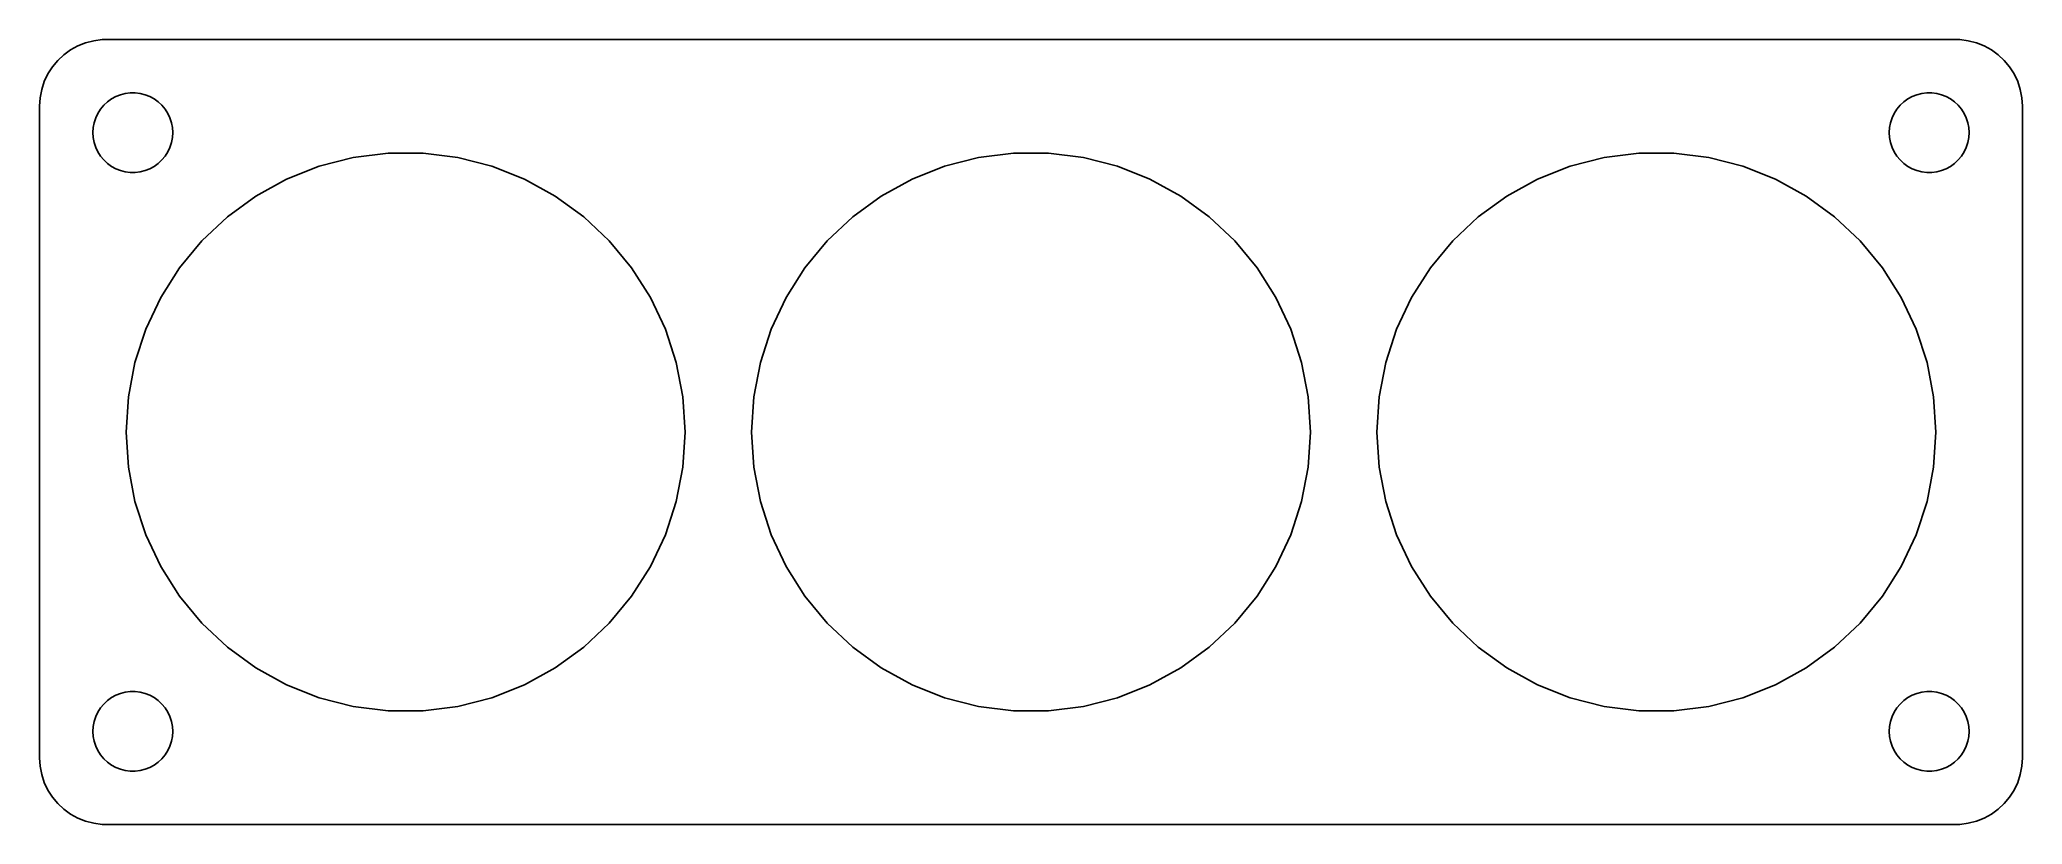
# Model space of a CAD drawing. Header units: metres. Extents: x -74 to 74, y -29 to 29.
import ezdxf

# ---------------------------------------------------------------- set-up
doc = ezdxf.new("R2010")
doc.units = ezdxf.units.M

msp = doc.modelspace()

# ---------------------------------------------------------------- linework, layer by layer
for p, q in [((-72.6871, 28.3526), (-73.1448, 27.9227)), ((-72.1791, 28.7216), (-72.6871, 28.3526)), ((-71.6289, 29.0241), (-72.1791, 28.7216)), ((-71.0451, 29.2553), (-71.6289, 29.0241)), ((-70.4369, 29.4114), (-71.0451, 29.2553)), ((-69.8139, 29.4901), (-70.4369, 29.4114)), ((69.8139, 29.4901), (-69.8139, 29.4901)), ((70.4369, 29.4114), (69.8139, 29.4901)), ((71.0451, 29.2553), (70.4369, 29.4114)), ((71.6289, 29.0241), (71.0451, 29.2553)), ((72.1791, 28.7216), (71.6289, 29.0241)), ((72.6871, 28.3526), (72.1791, 28.7216)), ((73.1448, 27.9227), (72.6871, 28.3526)), ((-73.8815, 26.9088), (-74.1489, 26.3406)), ((-73.5451, 27.4389), (-73.8815, 26.9088)), ((-73.1448, 27.9227), (-73.5451, 27.4389)), ((73.5451, 27.4389), (73.1448, 27.9227)), ((73.8815, 26.9088), (73.5451, 27.4389)), ((74.1489, 26.3406), (73.8815, 26.9088)), ((-74.3429, 25.7434), (-74.4606, 25.1267)), ((-74.1489, 26.3406), (-74.3429, 25.7434)), ((-68.7773, 25.2145), (-68.427, 25.3532)), ((-68.427, 25.3532), (-68.0621, 25.4469)), ((-68.0621, 25.4469), (-67.6884, 25.4941)), ((-67.6884, 25.4941), (-67.3116, 25.4941)), ((-67.3116, 25.4941), (-66.9379, 25.4469)), ((-66.9379, 25.4469), (-66.573, 25.3532)), ((-66.573, 25.3532), (-66.2227, 25.2145)), ((66.2227, 25.2145), (66.573, 25.3532)), ((66.573, 25.3532), (66.9379, 25.4469)), ((66.9379, 25.4469), (67.3116, 25.4941)), ((67.3116, 25.4941), (67.6884, 25.4941)), ((67.6884, 25.4941), (68.0621, 25.4469)), ((68.0621, 25.4469), (68.427, 25.3532)), ((68.427, 25.3532), (68.7773, 25.2145)), ((74.3429, 25.7434), (74.1489, 26.3406)), ((74.4606, 25.1267), (74.3429, 25.7434)), ((-74.4606, 25.1267), (-74.5, 24.5)), ((-74.5, 24.5), (-74.5, -24.5)), ((-70.2893, 23.6044), (-70.1289, 23.9453)), ((-70.1289, 23.9453), (-69.927, 24.2634)), ((-69.927, 24.2634), (-69.6869, 24.5536)), ((-69.6869, 24.5536), (-69.4123, 24.8115)), ((-69.4123, 24.8115), (-69.1075, 25.033)), ((-69.1075, 25.033), (-68.7773, 25.2145)), ((-66.2227, 25.2145), (-65.8925, 25.033)), ((-65.8925, 25.033), (-65.5877, 24.8115)), ((-65.5877, 24.8115), (-65.3131, 24.5536)), ((-65.3131, 24.5536), (-65.073, 24.2634)), ((-65.073, 24.2634), (-64.8711, 23.9453)), ((-64.8711, 23.9453), (-64.7107, 23.6044)), ((64.7107, 23.6044), (64.8711, 23.9453)), ((64.8711, 23.9453), (65.073, 24.2634)), ((65.073, 24.2634), (65.3131, 24.5536)), ((65.3131, 24.5536), (65.5877, 24.8115)), ((65.5877, 24.8115), (65.8925, 25.033)), ((65.8925, 25.033), (66.2227, 25.2145)), ((68.7773, 25.2145), (69.1075, 25.033)), ((69.1075, 25.033), (69.4123, 24.8115)), ((69.4123, 24.8115), (69.6869, 24.5536)), ((69.6869, 24.5536), (69.927, 24.2634)), ((69.927, 24.2634), (70.1289, 23.9453)), ((70.1289, 23.9453), (70.2893, 23.6044)), ((74.5, 24.5), (74.4606, 25.1267)), ((74.5, -24.5), (74.5, 24.5)), ((-70.5, 22.5), (-70.4763, 22.876)), ((-70.4763, 22.124), (-70.5, 22.5)), ((-70.4763, 22.876), (-70.4057, 23.2461)), ((-70.4057, 23.2461), (-70.2893, 23.6044)), ((-64.7107, 23.6044), (-64.5943, 23.2461)), ((-64.5943, 23.2461), (-64.5237, 22.876)), ((-64.5237, 22.876), (-64.5, 22.5)), ((-64.5, 22.5), (-64.5237, 22.124)), ((64.5, 22.5), (64.5237, 22.876)), ((64.5237, 22.124), (64.5, 22.5)), ((64.5237, 22.876), (64.5943, 23.2461)), ((64.5943, 23.2461), (64.7107, 23.6044)), ((70.2893, 23.6044), (70.4057, 23.2461)), ((70.4057, 23.2461), (70.4763, 22.876)), ((70.4763, 22.876), (70.5, 22.5)), ((70.5, 22.5), (70.4763, 22.124)), ((-70.4057, 21.7539), (-70.4763, 22.124)), ((-70.2893, 21.3956), (-70.4057, 21.7539)), ((-70.1289, 21.0547), (-70.2893, 21.3956)), ((-69.927, 20.7366), (-70.1289, 21.0547)), ((-64.8711, 21.0547), (-65.073, 20.7366)), ((-64.7107, 21.3956), (-64.8711, 21.0547)), ((-64.5943, 21.7539), (-64.7107, 21.3956)), ((-64.5237, 22.124), (-64.5943, 21.7539)), ((-50.935, 20.628), (-48.3186, 20.9586)), ((-48.3186, 20.9586), (-45.6814, 20.9586)), ((-45.6814, 20.9586), (-43.065, 20.628)), ((-3.935, 20.628), (-1.31859, 20.9586)), ((-1.31859, 20.9586), (1.31859, 20.9586)), ((1.31859, 20.9586), (3.935, 20.628)), ((43.065, 20.628), (45.6814, 20.9586)), ((45.6814, 20.9586), (48.3186, 20.9586)), ((48.3186, 20.9586), (50.935, 20.628)), ((64.5943, 21.7539), (64.5237, 22.124)), ((64.7107, 21.3956), (64.5943, 21.7539)), ((64.8711, 21.0547), (64.7107, 21.3956)), ((65.073, 20.7366), (64.8711, 21.0547)), ((70.1289, 21.0547), (69.927, 20.7366)), ((70.2893, 21.3956), (70.1289, 21.0547)), ((70.4057, 21.7539), (70.2893, 21.3956)), ((70.4763, 22.124), (70.4057, 21.7539)), ((-69.6869, 20.4464), (-69.927, 20.7366)), ((-69.4123, 20.1884), (-69.6869, 20.4464)), ((-69.1075, 19.967), (-69.4123, 20.1884)), ((-68.7773, 19.7855), (-69.1075, 19.967)), ((-68.427, 19.6468), (-68.7773, 19.7855)), ((-68.0621, 19.5531), (-68.427, 19.6468)), ((-67.6884, 19.5059), (-68.0621, 19.5531)), ((-67.3116, 19.5059), (-67.6884, 19.5059)), ((-66.9379, 19.5531), (-67.3116, 19.5059)), ((-66.573, 19.6468), (-66.9379, 19.5531)), ((-66.2227, 19.7855), (-66.573, 19.6468)), ((-65.8925, 19.967), (-66.2227, 19.7855)), ((-65.5877, 20.1884), (-65.8925, 19.967)), ((-65.3131, 20.4464), (-65.5877, 20.1884)), ((-65.073, 20.7366), (-65.3131, 20.4464)), ((-55.9414, 19.0014), (-53.4893, 19.9722)), ((-53.4893, 19.9722), (-50.935, 20.628)), ((-43.065, 20.628), (-40.5106, 19.9722)), ((-40.5106, 19.9722), (-38.0586, 19.0014)), ((-8.94136, 19.0014), (-6.48935, 19.9722)), ((-6.48935, 19.9722), (-3.935, 20.628)), ((3.935, 20.628), (6.48935, 19.9722)), ((6.48935, 19.9722), (8.94136, 19.0014)), ((38.0586, 19.0014), (40.5106, 19.9722)), ((40.5106, 19.9722), (43.065, 20.628)), ((50.935, 20.628), (53.4893, 19.9722)), ((53.4893, 19.9722), (55.9414, 19.0014)), ((65.3131, 20.4464), (65.073, 20.7366)), ((65.5877, 20.1884), (65.3131, 20.4464)), ((65.8925, 19.967), (65.5877, 20.1884)), ((66.2227, 19.7855), (65.8925, 19.967)), ((66.573, 19.6468), (66.2227, 19.7855)), ((66.9379, 19.5531), (66.573, 19.6468)), ((67.3116, 19.5059), (66.9379, 19.5531)), ((67.6884, 19.5059), (67.3116, 19.5059)), ((68.0621, 19.5531), (67.6884, 19.5059)), ((68.427, 19.6468), (68.0621, 19.5531)), ((68.7773, 19.7855), (68.427, 19.6468)), ((69.1075, 19.967), (68.7773, 19.7855)), ((69.4123, 20.1884), (69.1075, 19.967)), ((69.6869, 20.4464), (69.4123, 20.1884)), ((69.927, 20.7366), (69.6869, 20.4464)), ((-58.2523, 17.7309), (-55.9414, 19.0014)), ((-38.0586, 19.0014), (-35.7476, 17.7309)), ((-11.2523, 17.7309), (-8.94136, 19.0014)), ((8.94136, 19.0014), (11.2523, 17.7309)), ((35.7476, 17.7309), (38.0586, 19.0014)), ((55.9414, 19.0014), (58.2523, 17.7309)), ((-60.3859, 16.1808), (-58.2523, 17.7309)), ((-35.7476, 17.7309), (-33.6141, 16.1808)), ((-13.3859, 16.1808), (-11.2523, 17.7309)), ((11.2523, 17.7309), (13.3859, 16.1808)), ((33.6141, 16.1808), (35.7476, 17.7309)), ((58.2523, 17.7309), (60.3859, 16.1808)), ((-62.3083, 14.3755), (-60.3859, 16.1808)), ((-33.6141, 16.1808), (-31.6917, 14.3755)), ((-15.3083, 14.3755), (-13.3859, 16.1808)), ((13.3859, 16.1808), (15.3083, 14.3755)), ((31.6917, 14.3755), (33.6141, 16.1808)), ((60.3859, 16.1808), (62.3083, 14.3755)), ((-63.9893, 12.3435), (-62.3083, 14.3755)), ((-31.6917, 14.3755), (-30.0106, 12.3435)), ((-16.9893, 12.3435), (-15.3083, 14.3755)), ((15.3083, 14.3755), (16.9893, 12.3435)), ((30.0106, 12.3435), (31.6917, 14.3755)), ((62.3083, 14.3755), (63.9893, 12.3435)), ((-65.4024, 10.1168), (-63.9893, 12.3435)), ((-30.0106, 12.3435), (-28.5975, 10.1168)), ((-18.4024, 10.1168), (-16.9893, 12.3435)), ((16.9893, 12.3435), (18.4024, 10.1168)), ((28.5975, 10.1168), (30.0106, 12.3435)), ((63.9893, 12.3435), (65.4024, 10.1168)), ((-66.5253, 7.73061), (-65.4024, 10.1168)), ((-28.5975, 10.1168), (-27.4747, 7.73061)), ((-19.5253, 7.73061), (-18.4024, 10.1168)), ((18.4024, 10.1168), (19.5253, 7.73061)), ((27.4747, 7.73061), (28.5975, 10.1168)), ((65.4024, 10.1168), (66.5253, 7.73061)), ((-67.3402, 5.22247), (-66.5253, 7.73061)), ((-27.4747, 7.73061), (-26.6597, 5.22247)), ((-20.3402, 5.22247), (-19.5253, 7.73061)), ((19.5253, 7.73061), (20.3402, 5.22247)), ((26.6597, 5.22247), (27.4747, 7.73061)), ((66.5253, 7.73061), (67.3402, 5.22247)), ((-67.8344, 2.63199), (-67.3402, 5.22247)), ((-26.6597, 5.22247), (-26.1656, 2.63199)), ((-20.8344, 2.63199), (-20.3402, 5.22247)), ((20.3402, 5.22247), (20.8344, 2.63199)), ((26.1656, 2.63199), (26.6597, 5.22247)), ((67.3402, 5.22247), (67.8344, 2.63199)), ((-68, 0), (-67.8344, 2.63199)), ((-26.1656, 2.63199), (-26, 0)), ((-21, 0), (-20.8344, 2.63199)), ((20.8344, 2.63199), (21, 0)), ((26, 0), (26.1656, 2.63199)), ((67.8344, 2.63199), (68, 0)), ((-67.8344, -2.63199), (-68, 0)), ((-26, 0), (-26.1656, -2.63199)), ((-20.8344, -2.63199), (-21, 0)), ((21, 0), (20.8344, -2.63199)), ((26.1656, -2.63199), (26, 0)), ((68, 0), (67.8344, -2.63199)), ((-67.3402, -5.22247), (-67.8344, -2.63199)), ((-26.1656, -2.63199), (-26.6597, -5.22247)), ((-20.3402, -5.22247), (-20.8344, -2.63199)), ((20.8344, -2.63199), (20.3402, -5.22247)), ((26.6597, -5.22247), (26.1656, -2.63199)), ((67.8344, -2.63199), (67.3402, -5.22247)), ((-66.5253, -7.73061), (-67.3402, -5.22247)), ((-26.6597, -5.22247), (-27.4747, -7.73061)), ((-19.5253, -7.73061), (-20.3402, -5.22247)), ((20.3402, -5.22247), (19.5253, -7.73061)), ((27.4747, -7.73061), (26.6597, -5.22247)), ((67.3402, -5.22247), (66.5253, -7.73061)), ((-65.4024, -10.1168), (-66.5253, -7.73061)), ((-27.4747, -7.73061), (-28.5975, -10.1168)), ((-18.4024, -10.1168), (-19.5253, -7.73061)), ((19.5253, -7.73061), (18.4024, -10.1168)), ((28.5975, -10.1168), (27.4747, -7.73061)), ((66.5253, -7.73061), (65.4024, -10.1168)), ((-63.9893, -12.3435), (-65.4024, -10.1168)), ((-28.5975, -10.1168), (-30.0106, -12.3435)), ((-16.9893, -12.3435), (-18.4024, -10.1168)), ((18.4024, -10.1168), (16.9893, -12.3435)), ((30.0106, -12.3435), (28.5975, -10.1168)), ((65.4024, -10.1168), (63.9893, -12.3435)), ((-62.3083, -14.3755), (-63.9893, -12.3435)), ((-30.0106, -12.3435), (-31.6917, -14.3755)), ((-15.3083, -14.3755), (-16.9893, -12.3435)), ((16.9893, -12.3435), (15.3083, -14.3755)), ((31.6917, -14.3755), (30.0106, -12.3435)), ((63.9893, -12.3435), (62.3083, -14.3755)), ((-60.3859, -16.1808), (-62.3083, -14.3755)), ((-31.6917, -14.3755), (-33.6141, -16.1808)), ((-13.3859, -16.1808), (-15.3083, -14.3755)), ((15.3083, -14.3755), (13.3859, -16.1808)), ((33.6141, -16.1808), (31.6917, -14.3755)), ((62.3083, -14.3755), (60.3859, -16.1808)), ((-58.2523, -17.7309), (-60.3859, -16.1808)), ((-33.6141, -16.1808), (-35.7476, -17.7309)), ((-11.2523, -17.7309), (-13.3859, -16.1808)), ((13.3859, -16.1808), (11.2523, -17.7309)), ((35.7476, -17.7309), (33.6141, -16.1808)), ((60.3859, -16.1808), (58.2523, -17.7309)), ((-55.9414, -19.0014), (-58.2523, -17.7309)), ((-35.7476, -17.7309), (-38.0586, -19.0014)), ((-8.94136, -19.0014), (-11.2523, -17.7309)), ((11.2523, -17.7309), (8.94136, -19.0014)), ((38.0586, -19.0014), (35.7476, -17.7309)), ((58.2523, -17.7309), (55.9414, -19.0014)), ((-53.4893, -19.9722), (-55.9414, -19.0014)), ((-38.0586, -19.0014), (-40.5106, -19.9722)), ((-6.48935, -19.9722), (-8.94136, -19.0014)), ((8.94136, -19.0014), (6.48935, -19.9722)), ((40.5106, -19.9722), (38.0586, -19.0014)), ((55.9414, -19.0014), (53.4893, -19.9722)), ((-70.1289, -21.0547), (-69.927, -20.7366)), ((-69.927, -20.7366), (-69.6869, -20.4464)), ((-69.6869, -20.4464), (-69.4123, -20.1884)), ((-69.4123, -20.1884), (-69.1075, -19.967)), ((-69.1075, -19.967), (-68.7773, -19.7855)), ((-68.7773, -19.7855), (-68.427, -19.6468)), ((-68.427, -19.6468), (-68.0621, -19.5531)), ((-68.0621, -19.5531), (-67.6884, -19.5059)), ((-67.6884, -19.5059), (-67.3116, -19.5059)), ((-67.3116, -19.5059), (-66.9379, -19.5531)), ((-66.9379, -19.5531), (-66.573, -19.6468)), ((-66.573, -19.6468), (-66.2227, -19.7855)), ((-66.2227, -19.7855), (-65.8925, -19.967)), ((-65.8925, -19.967), (-65.5877, -20.1884)), ((-65.5877, -20.1884), (-65.3131, -20.4464)), ((-65.3131, -20.4464), (-65.073, -20.7366)), ((-65.073, -20.7366), (-64.8711, -21.0547)), ((-50.935, -20.628), (-53.4893, -19.9722)), ((-48.3186, -20.9586), (-50.935, -20.628)), ((-43.065, -20.628), (-45.6814, -20.9586)), ((-40.5106, -19.9722), (-43.065, -20.628)), ((-3.935, -20.628), (-6.48935, -19.9722)), ((-1.31859, -20.9586), (-3.935, -20.628)), ((3.935, -20.628), (1.31859, -20.9586)), ((6.48935, -19.9722), (3.935, -20.628)), ((43.065, -20.628), (40.5106, -19.9722)), ((45.6814, -20.9586), (43.065, -20.628)), ((50.935, -20.628), (48.3186, -20.9586)), ((53.4893, -19.9722), (50.935, -20.628)), ((64.8711, -21.0547), (65.073, -20.7366)), ((65.073, -20.7366), (65.3131, -20.4464)), ((65.3131, -20.4464), (65.5877, -20.1884)), ((65.5877, -20.1884), (65.8925, -19.967)), ((65.8925, -19.967), (66.2227, -19.7855)), ((66.2227, -19.7855), (66.573, -19.6468)), ((66.573, -19.6468), (66.9379, -19.5531)), ((66.9379, -19.5531), (67.3116, -19.5059)), ((67.3116, -19.5059), (67.6884, -19.5059)), ((67.6884, -19.5059), (68.0621, -19.5531)), ((68.0621, -19.5531), (68.427, -19.6468)), ((68.427, -19.6468), (68.7773, -19.7855)), ((68.7773, -19.7855), (69.1075, -19.967)), ((69.1075, -19.967), (69.4123, -20.1884)), ((69.4123, -20.1884), (69.6869, -20.4464)), ((69.6869, -20.4464), (69.927, -20.7366)), ((69.927, -20.7366), (70.1289, -21.0547)), ((-70.5, -22.5), (-70.4763, -22.124)), ((-70.4763, -22.124), (-70.4057, -21.7539)), ((-70.4057, -21.7539), (-70.2893, -21.3956)), ((-70.2893, -21.3956), (-70.1289, -21.0547)), ((-64.8711, -21.0547), (-64.7107, -21.3956)), ((-64.7107, -21.3956), (-64.5943, -21.7539)), ((-64.5943, -21.7539), (-64.5237, -22.124)), ((-64.5237, -22.124), (-64.5, -22.5)), ((-45.6814, -20.9586), (-48.3186, -20.9586)), ((1.31859, -20.9586), (-1.31859, -20.9586)), ((48.3186, -20.9586), (45.6814, -20.9586)), ((64.5, -22.5), (64.5237, -22.124)), ((64.5237, -22.124), (64.5943, -21.7539)), ((64.5943, -21.7539), (64.7107, -21.3956)), ((64.7107, -21.3956), (64.8711, -21.0547)), ((70.1289, -21.0547), (70.2893, -21.3956)), ((70.2893, -21.3956), (70.4057, -21.7539)), ((70.4057, -21.7539), (70.4763, -22.124)), ((70.4763, -22.124), (70.5, -22.5)), ((-70.4763, -22.876), (-70.5, -22.5)), ((-70.4057, -23.2461), (-70.4763, -22.876)), ((-70.2893, -23.6044), (-70.4057, -23.2461)), ((-70.1289, -23.9453), (-70.2893, -23.6044)), ((-64.7107, -23.6044), (-64.8711, -23.9453)), ((-64.5943, -23.2461), (-64.7107, -23.6044)), ((-64.5237, -22.876), (-64.5943, -23.2461)), ((-64.5, -22.5), (-64.5237, -22.876)), ((64.5237, -22.876), (64.5, -22.5)), ((64.5943, -23.2461), (64.5237, -22.876)), ((64.7107, -23.6044), (64.5943, -23.2461)), ((64.8711, -23.9453), (64.7107, -23.6044)), ((70.2893, -23.6044), (70.1289, -23.9453)), ((70.4057, -23.2461), (70.2893, -23.6044)), ((70.4763, -22.876), (70.4057, -23.2461)), ((70.5, -22.5), (70.4763, -22.876)), ((-74.5, -24.5), (-74.4606, -25.1267)), ((-74.4606, -25.1267), (-74.3429, -25.7434)), ((-69.927, -24.2634), (-70.1289, -23.9453)), ((-69.6869, -24.5536), (-69.927, -24.2634)), ((-69.4123, -24.8115), (-69.6869, -24.5536)), ((-69.1075, -25.033), (-69.4123, -24.8115)), ((-68.7773, -25.2145), (-69.1075, -25.033)), ((-68.427, -25.3532), (-68.7773, -25.2145)), ((-66.2227, -25.2145), (-66.573, -25.3532)), ((-65.8925, -25.033), (-66.2227, -25.2145)), ((-65.5877, -24.8115), (-65.8925, -25.033)), ((-65.3131, -24.5536), (-65.5877, -24.8115)), ((-65.073, -24.2634), (-65.3131, -24.5536)), ((-64.8711, -23.9453), (-65.073, -24.2634)), ((65.073, -24.2634), (64.8711, -23.9453)), ((65.3131, -24.5536), (65.073, -24.2634)), ((65.5877, -24.8115), (65.3131, -24.5536)), ((65.8925, -25.033), (65.5877, -24.8115)), ((66.2227, -25.2145), (65.8925, -25.033)), ((66.573, -25.3532), (66.2227, -25.2145)), ((68.7773, -25.2145), (68.427, -25.3532)), ((69.1075, -25.033), (68.7773, -25.2145)), ((69.4123, -24.8115), (69.1075, -25.033)), ((69.6869, -24.5536), (69.4123, -24.8115)), ((69.927, -24.2634), (69.6869, -24.5536)), ((70.1289, -23.9453), (69.927, -24.2634)), ((74.3429, -25.7434), (74.4606, -25.1267)), ((74.4606, -25.1267), (74.5, -24.5)), ((-74.3429, -25.7434), (-74.1489, -26.3406)), ((-74.1489, -26.3406), (-73.8815, -26.9088)), ((-68.0621, -25.4469), (-68.427, -25.3532)), ((-67.6884, -25.4941), (-68.0621, -25.4469)), ((-67.3116, -25.4941), (-67.6884, -25.4941)), ((-66.9379, -25.4469), (-67.3116, -25.4941)), ((-66.573, -25.3532), (-66.9379, -25.4469)), ((66.9379, -25.4469), (66.573, -25.3532)), ((67.3116, -25.4941), (66.9379, -25.4469)), ((67.6884, -25.4941), (67.3116, -25.4941)), ((68.0621, -25.4469), (67.6884, -25.4941)), ((68.427, -25.3532), (68.0621, -25.4469)), ((73.8815, -26.9088), (74.1489, -26.3406)), ((74.1489, -26.3406), (74.3429, -25.7434)), ((-73.8815, -26.9088), (-73.5451, -27.4389)), ((-73.5451, -27.4389), (-73.1448, -27.9227)), ((-73.1448, -27.9227), (-72.6871, -28.3526)), ((72.6871, -28.3526), (73.1448, -27.9227)), ((73.1448, -27.9227), (73.5451, -27.4389)), ((73.5451, -27.4389), (73.8815, -26.9088)), ((-72.6871, -28.3526), (-72.1791, -28.7216)), ((-72.1791, -28.7216), (-71.6289, -29.0241)), ((-71.6289, -29.0241), (-71.0451, -29.2553)), ((-71.0451, -29.2553), (-70.4369, -29.4114)), ((-70.4369, -29.4114), (-69.8139, -29.4901)), ((-69.8139, -29.4901), (69.8139, -29.4901)), ((69.8139, -29.4901), (70.4369, -29.4114)), ((70.4369, -29.4114), (71.0451, -29.2553)), ((71.0451, -29.2553), (71.6289, -29.0241)), ((71.6289, -29.0241), (72.1791, -28.7216)), ((72.1791, -28.7216), (72.6871, -28.3526))]:
    msp.add_line(p, q)

doc.saveas('drawing.dxf')
